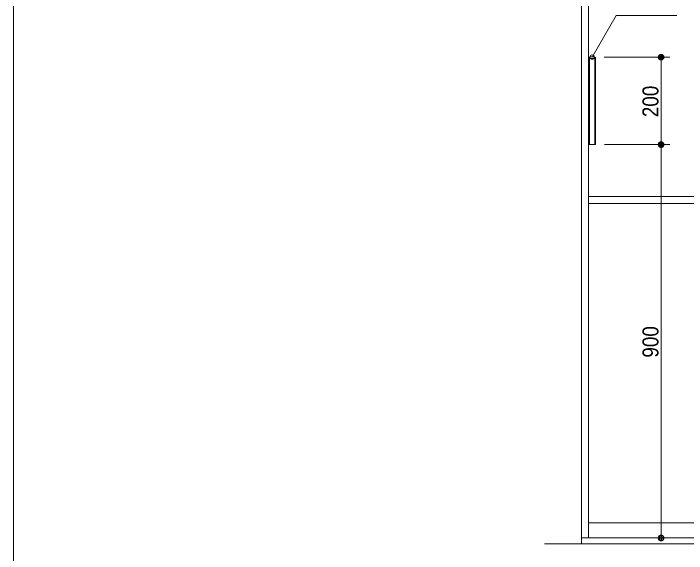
# Model space of a CAD drawing. Units: millimetres, scale not verified. Extents: x -6062 to 6062, y -3045 to 3045.
# Drawn here: x -5788 to -4248, y -2023 to -787 of the extents above; entities that cross this region are included whole.
import ezdxf
from ezdxf.enums import TextEntityAlignment as Align

# ---------------------------------------------------------------- set-up
doc = ezdxf.new("R2010")
doc.units = ezdxf.units.MM
doc.header["$LTSCALE"] = 20
for name, color, linetype, lineweight in [('0-0_2寸法-3', 7, 'Continuous', 9), ('0-1_3一般', 7, 'Continuous', 9), ('0-2_1図面枠', 7, 'Continuous', 9), ('0-3_2寸法-1', 7, 'Continuous', 9), ('0-4_0', 7, 'Continuous', 9)]:
    doc.layers.add(name, color=color, linetype=linetype, lineweight=lineweight)
doc.styles.add('ＭＳ Ｐゴシック', font='')
doc.styles.get('ＭＳ Ｐゴシック').set_extended_font_data('MS PGothic')

# ---------------------------------------------------------------- blocks, each defined once
blk = doc.blocks.new('_Dot')
at = {"layer": '0-4_0'}
for p, q in [((-10, 0), (-20, 0)), ((9.78, 2), (-9.78, 2)), ((7.99, 6), (-7.99, 6)), ((9.16, -3.98), (-9.16, -3.98)), ((6, -7.98), (-6, -7.98))]:
    blk.add_line(p, q, dxfattribs=at)
for points in [[(10, 0), (9.92, 1.25), (9.69, 2.49), (9.3, 3.68), (8.76, 4.82), (8.09, 5.88), (7.29, 6.85), (6.37, 7.71), (5.36, 8.44), (4.26, 9.05), (3.09, 9.51), (1.87, 9.82), (0.63, 9.98), (-0.63, 9.98), (-1.87, 9.82), (-3.09, 9.51), (-4.26, 9.05), (-5.36, 8.44), (-6.37, 7.71), (-7.29, 6.85), (-8.09, 5.88), (-8.76, 4.82), (-9.3, 3.68), (-9.69, 2.49), (-9.92, 1.25), (-10, 0), (0, 0)], [(-10, 0), (-9.92, -1.25), (-9.69, -2.49), (-9.3, -3.68), (-8.76, -4.82), (-8.09, -5.88), (-7.29, -6.85), (-6.37, -7.71), (-5.36, -8.44), (-4.26, -9.05), (-3.09, -9.51), (-1.87, -9.82), (-0.63, -9.98), (0.63, -9.98), (1.87, -9.82), (3.09, -9.51), (4.26, -9.05), (5.36, -8.44), (6.37, -7.71), (7.29, -6.85), (8.09, -5.88), (8.76, -4.82), (9.3, -3.68), (9.69, -2.49), (9.92, -1.25), (10, 0), (0, 0)]]:
    blk.add_lwpolyline(points, close=True, dxfattribs=at)
blk = doc.blocks.new('グループ-71')
at = {"layer": '0-1_3一般'}
for p, q in [((-54000, 7000), (-54000, -40000)), ((-55696.5, -40000), (-4456.5, -40000))]:
    blk.add_line(p, q, dxfattribs=at)
blk = doc.blocks.new('グループ-72')
at = {"layer": '0-1_3一般'}
for p, q in [((-54000, -39740), (-54000, 6100)), ((-53680, -39740), (-53680, 6100)), ((-53680, -17740), (-53680, -21740)), ((-53640, -21740), (-53640, -17740)), ((-53400, -21740), (-53400, -17740)), ((-53360, -21740), (-53360, -17740)), ((-53680, -21740), (-53360, -21740)), ((-30320, -24120), (-53680, -24120)), ((-30320, -24440), (-53680, -24440)), ((-53680, -39040), (-30320, -39040)), ((-30000, -39740), (-54000, -39740))]:
    blk.add_line(p, q, dxfattribs=at)
blk = doc.blocks.new('グループ-73')
at = {"layer": '0-1_3一般'}
for name in ['グループ-71', 'グループ-72']:
    blk.add_blockref(name, (0, 0), dxfattribs=at)
blk = doc.blocks.new('グループ-82')
at = {"layer": '0-2_1図面枠'}
blk.add_lwpolyline([(-80000, 55400), (80000, 55400), (80000, -55400), (-80000, -55400)], close=True, dxfattribs=at)
blk = doc.blocks.new('図面枠')
at = {"layer": '0-2_1図面枠'}
blk.add_blockref('グループ-82', (0, 0), dxfattribs=at)

msp = doc.modelspace()

# ---------------------------------------------------------------- linework, layer by layer
at = {"layer": '0-0_2寸法-3'}
for p, q in [((-4458.91, -886.01), (-4468.69, -886.01)), ((-4459.8, -890.01), (-4467.8, -890.01)), ((-4463.63, -882.01), (-4463.97, -882.01)), ((-4463.63, -882.01), (-4463.97, -882.01))]:
    msp.add_line(p, q, dxfattribs=at)
msp.add_lwpolyline([(-4463.8, -887), (-4408.56, -791.33), (-4270.04, -791.33)], dxfattribs=at)
msp.add_circle((-4463.8, -887), 5.01, dxfattribs=at)
msp.add_circle((-4463.8, -887), 5.01, dxfattribs=at)
at = {"layer": '0-3_2寸法-1'}
for p, q in [((-4435.8, -887), (-4285.8, -887)), ((-4305.8, -1074.29), (-4305.8, -899.71)), ((-4435.6, -1087), (-4285.8, -1087)), ((-4435.6, -1087), (-4285.8, -1087)), ((-4305.8, -1099.71), (-4305.8, -1974.29)), ((-4435.8, -1987), (-4285.8, -1987))]:
    msp.add_line(p, q, dxfattribs=at)

# ---------------------------------------------------------------- block references
at = {"layer": '0-1_3一般', "xscale": 0.05, "yscale": 0.05}
msp.add_blockref('グループ-73', (-1787.5, 0), dxfattribs=at)
at = {"layer": '0-2_1図面枠', "xscale": 0.05, "yscale": 0.05}
msp.add_blockref('図面枠', (-1787.5, 0), dxfattribs=at)
at = {"layer": '0-3_2寸法-1', "xscale": 0.6356201, "yscale": 0.6356201}
for p, rotation in [((-4305.8, -887), 90), ((-4305.8, -1087), 270), ((-4305.8, -1087), 90), ((-4305.8, -1987), 270)]:
    msp.add_blockref('_Dot', p, dxfattribs=dict(at, rotation=rotation))

# ---------------------------------------------------------------- texts
at = {"layer": '0-3_2寸法-1', "style": 'ＭＳ Ｐゴシック', "width": 0.9}
for s, p in [('200', (-4300.84, -1024.28)), ('900', (-4300.84, -1574.38))]:
    msp.add_text(s, height=36.66, rotation=90, dxfattribs=at).set_placement(p, align=Align.BOTTOM_LEFT)

doc.saveas('drawing.dxf')
